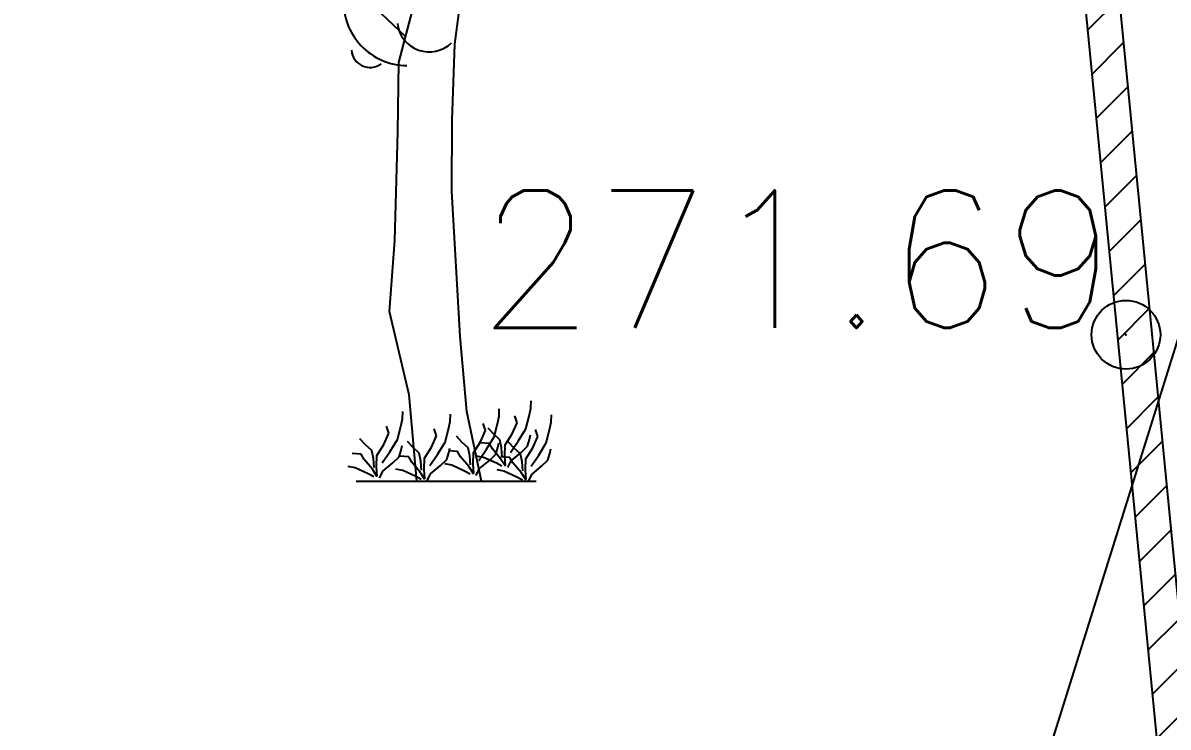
# Model space of a CAD drawing. Header units: millimetres. Extents: x 524954 to 526204, y 9523489 to 9524010.
# Drawn here: x 525465.55 to 525473.87, y 9523569.24 to 9523574.36 of the extents above; entities that cross this region are included whole.
import ezdxf
from ezdxf import colors
from ezdxf.entities.mleader import LeaderData, LeaderLine
from ezdxf.enums import TextEntityAlignment as Align
from ezdxf.math import Vec2, Vec3

# ---------------------------------------------------------------- set-up
doc = ezdxf.new("R2010")
doc.units = ezdxf.units.MM
doc.header["$PDMODE"] = 32
doc.header["$PDSIZE"] = 0.5
doc.linetypes.add('ACAD_ISO12W100', pattern=[21, 12, -3, 0, -3, 0, -3])
for name, color, linetype in [('Arbre', 34, 'ACAD_ISO12W100'), ('Cloture', 7, 'Continuous'), ('ETQ IMPAIR', 7, 'Continuous'), ('ETQ PAIR', 7, 'Continuous'), ('Murs', 1, 'Continuous'), ('TopoAlt', 3, 'Continuous'), ('TOPOJIS', 7, 'Continuous')]:
    doc.layers.add(name, color=color, linetype=linetype)
doc.styles.add('Simplex 1.0', font='Simplex.shx', dxfattribs={"width": 0.99, "height": 1})
doc.styles.get("Standard").update_dxf_attribs({"font": 'arial.ttf'})

# ---------------------------------------------------------------- blocks, each defined once
blk = doc.blocks.new('TCPOINT M')
at = {"color": 0}
blk.add_point((0, 0), dxfattribs=at)
at = {"layer": 'TopoAlt', "style": 'Simplex 1.0', "width": 0.99}
blk.add_attdef('ALT', (0.15, 0.15), '', height=1, dxfattribs=at)
blk = doc.blocks.new('v088')
at = {"linetype": 'Continuous'}
for p, q in [((-0.2941, 3.234), (-0.6849, 3.6045)), ((0.064, 3.1786), (0.1177, 3.584)), ((-0.3436, 3.0457), (-0.2169, 3.5272)), ((0.0445, 2.6247), (0.064, 3.1786)), ((-0.3518, 2.5418), (-0.3436, 3.0457)), ((0.0429, 2.1085), (0.0445, 2.6247)), ((-0.3726, 1.7516), (-0.3518, 2.5418)), ((0.1022, 1.0525), (0.0429, 2.1085)), ((-0.4115, 1.2346), (-0.3726, 1.7516)), ((-0.2683, 0.6281), (-0.4115, 1.2346)), ((0.151, 0.5063), (0.1022, 1.0525)), ((-0.2127, 0), (-0.2683, 0.6281)), ((0.2565, 0), (0.151, 0.5063)), ((-0.6539, 0), (0.6539, 0))]:
    blk.add_line(p, q, dxfattribs=at)
at = {"color": 3, "linetype": 'Continuous'}
for p, q in [((0.6155, 0.5313), (0.6179, 0.5842)), ((-0.3173, 0.4544), (-0.3149, 0.5073)), ((0.3847, 0.4736), (0.3871, 0.5265)), ((0.6034, 0.4736), (0.6155, 0.5313)), ((-0.3294, 0.3967), (-0.3173, 0.4544)), ((0.0168, 0.3774), (0.0288, 0.4351)), ((0.0288, 0.4351), (0.0313, 0.488)), ((0.2861, 0.3678), (0.2693, 0.4183)), ((0.3726, 0.4159), (0.3847, 0.4736)), ((0.4808, 0.3438), (0.5169, 0.4255)), ((0.5169, 0.4255), (0.5001, 0.476)), ((0.5794, 0.3798), (0.6034, 0.4736)), ((0.7525, 0.3726), (0.7645, 0.4303)), ((0.7645, 0.4303), (0.7669, 0.4832)), ((-0.452, 0.2669), (-0.4159, 0.3486)), ((-0.4159, 0.3486), (-0.4327, 0.3991)), ((-0.3534, 0.3029), (-0.3294, 0.3967)), ((-0.0697, 0.3294), (-0.0865, 0.3798)), ((-0.0072, 0.2837), (0.0168, 0.3774)), ((0.25, 0.2861), (0.2861, 0.3678)), ((0.3462, 0.3414), (0.3053, 0.3847)), ((0.3919, 0.3005), (0.3462, 0.3414)), ((0.3486, 0.3221), (0.3726, 0.4159)), ((0.4303, 0.2645), (0.4808, 0.3438)), ((0.5241, 0.2909), (0.5794, 0.3798)), ((0.6058, 0.3029), (0.6131, 0.3366)), ((0.6659, 0.3246), (0.6491, 0.375)), ((0.7285, 0.2789), (0.7525, 0.3726)), ((-0.5866, 0.2645), (-0.6275, 0.3077)), ((-0.5409, 0.2236), (-0.5866, 0.2645)), ((-0.5025, 0.1875), (-0.452, 0.2669)), ((-0.4087, 0.214), (-0.3534, 0.3029)), ((-0.327, 0.226), (-0.3197, 0.2596)), ((-0.2404, 0.2452), (-0.2813, 0.2885)), ((-0.1058, 0.2476), (-0.0697, 0.3294)), ((-0.0625, 0.1947), (-0.0072, 0.2837)), ((0.1154, 0.2837), (0.0745, 0.327)), ((0.1611, 0.2428), (0.1154, 0.2837)), ((0.1995, 0.2068), (0.25, 0.2861)), ((0.3149, 0.2741), (0.25, 0.2789)), ((0.2933, 0.2332), (0.3486, 0.3221)), ((0.3366, 0.2356), (0.3149, 0.2741)), ((0.375, 0.2452), (0.3823, 0.2789)), ((0.4039, 0.2428), (0.3919, 0.3005)), ((0.4279, 0.1827), (0.4303, 0.2645)), ((0.4953, 0.2404), (0.4544, 0.2837)), ((0.4688, 0.2092), (0.5241, 0.2909)), ((0.5457, 0.2092), (0.5914, 0.2548)), ((0.5914, 0.2548), (0.6058, 0.3029)), ((0.6299, 0.2428), (0.6659, 0.3246)), ((0.6732, 0.1899), (0.7285, 0.2789)), ((-0.6179, 0.1971), (-0.6828, 0.2019)), ((-0.5962, 0.1587), (-0.6179, 0.1971)), ((-0.5289, 0.1659), (-0.5409, 0.2236)), ((-0.5049, 0.1058), (-0.5025, 0.1875)), ((-0.464, 0.1322), (-0.4087, 0.214)), ((-0.3871, 0.1322), (-0.3414, 0.1779)), ((-0.3414, 0.1779), (-0.327, 0.226)), ((-0.2717, 0.1779), (-0.3366, 0.1827)), ((-0.25, 0.1394), (-0.2717, 0.1779)), ((-0.1947, 0.2043), (-0.2404, 0.2452)), ((-0.1827, 0.1467), (-0.1947, 0.2043)), ((-0.1587, 0.0865), (-0.1563, 0.1683)), ((-0.1563, 0.1683), (-0.1058, 0.2476)), ((-0.1178, 0.113), (-0.0625, 0.1947)), ((0.0048, 0.1587), (0.0192, 0.2068)), ((0.0192, 0.2068), (0.0264, 0.2404)), ((0.0841, 0.2164), (0.0192, 0.2212)), ((0.1058, 0.1779), (0.0841, 0.2164)), ((0.1659, 0.1058), (0.1058, 0.1779)), ((0.1731, 0.1851), (0.1611, 0.2428)), ((0.1779, 0.1178), (0.1731, 0.1851)), ((0.1971, 0.125), (0.1995, 0.2068)), ((0.2717, 0.1731), (0.2212, 0.1827)), ((0.238, 0.1515), (0.2933, 0.2332)), ((0.3654, 0.1298), (0.2717, 0.1731)), ((0.3149, 0.1515), (0.3606, 0.1971)), ((0.3967, 0.1635), (0.3366, 0.2356)), ((0.3606, 0.1971), (0.375, 0.2452)), ((0.464, 0.1731), (0.3991, 0.1779)), ((0.4087, 0.1755), (0.4039, 0.2428)), ((0.4327, 0.113), (0.4279, 0.1827)), ((0.4856, 0.1346), (0.464, 0.1731)), ((0.4736, 0.1491), (0.5457, 0.2092)), ((0.5409, 0.1995), (0.4953, 0.2404)), ((0.5529, 0.1418), (0.5409, 0.1995)), ((0.5794, 0.1635), (0.6299, 0.2428)), ((0.6179, 0.1082), (0.6732, 0.1899)), ((0.7405, 0.1539), (0.7549, 0.2019)), ((0.7549, 0.2019), (0.7621, 0.2356)), ((-0.6611, 0.0962), (-0.7116, 0.1058)), ((-0.5674, 0.0529), (-0.6611, 0.0962)), ((-0.5361, 0.0865), (-0.5962, 0.1587)), ((-0.5001, 0.0313), (-0.5361, 0.0865)), ((-0.5241, 0.0986), (-0.5289, 0.1659)), ((-0.5001, 0.0361), (-0.5049, 0.1058)), ((-0.4592, 0.0721), (-0.3871, 0.1322)), ((-0.3149, 0.0769), (-0.3654, 0.0865)), ((-0.1899, 0.0673), (-0.25, 0.1394)), ((-0.1779, 0.0793), (-0.1827, 0.1467)), ((-0.1539, 0.0168), (-0.1587, 0.0865)), ((-0.113, 0.0529), (-0.0409, 0.113)), ((-0.0409, 0.113), (0.0048, 0.1587)), ((0.0409, 0.1154), (-0.0096, 0.125)), ((0.1346, 0.0721), (0.0409, 0.1154)), ((0.2019, 0.0505), (0.1659, 0.1058)), ((0.2019, 0.0553), (0.1971, 0.125)), ((0.2188, 0.0409), (0.2428, 0.0914)), ((0.2428, 0.0914), (0.3149, 0.1515)), ((0.4063, 0.1082), (0.3654, 0.1298)), ((0.4327, 0.1082), (0.3967, 0.1635)), ((0.4496, 0.0986), (0.4736, 0.1491)), ((0.5457, 0.0625), (0.4856, 0.1346)), ((0.5578, 0.0745), (0.5529, 0.1418)), ((0.577, 0.0817), (0.5794, 0.1635)), ((0.6227, 0.0481), (0.6948, 0.1082)), ((0.6948, 0.1082), (0.7405, 0.1539)), ((-0.5265, 0.0313), (-0.5674, 0.0529)), ((-0.4832, 0.0216), (-0.4592, 0.0721)), ((-0.2212, 0.0337), (-0.3149, 0.0769)), ((-0.1803, 0.012), (-0.2212, 0.0337)), ((-0.1539, 0.012), (-0.1899, 0.0673)), ((-0.137, 0.0024), (-0.113, 0.0529)), ((0.1755, 0.0505), (0.1346, 0.0721)), ((0.4207, 0.0721), (0.3702, 0.0817)), ((0.5145, 0.0288), (0.4207, 0.0721)), ((0.5554, 0.0072), (0.5145, 0.0288)), ((0.5818, 0.0072), (0.5457, 0.0625)), ((0.5818, 0.012), (0.577, 0.0817)), ((0.5986, -0.0024), (0.6227, 0.0481))]:
    blk.add_line(p, q, dxfattribs=at)
for centre, major_axis, start_param, end_param in [((-0.2796, 3.4886), (0.3298, 0.3298), 2.307735, 3.914618), ((-0.1231, 3.3539), (0.1641, 0.1641), 2.463212, 4.701636), ((-0.5529, 3.1452), (0.0964, 0.0964), 2.435534, 4.557933)]:
    blk.add_ellipse(centre, major_axis=major_axis, ratio=1, start_param=start_param, end_param=end_param, dxfattribs=at)

msp = doc.modelspace()

# ---------------------------------------------------------------- hatches: boundary and pattern name
at = {"layer": 'Murs'}
h = msp.add_hatch(dxfattribs=at)
h.set_pattern_fill('_U', color=256, scale=0.25, angle=45, style=0, pattern_type=0)
h.set_pattern_definition([(45, (0, 0), (-0.1767766952966, 0.1767766952966), [])])
h.paths.add_polyline_path([(525471.551, 9523592.1144), (525474.7233, 9523559.5661), (525475.0273, 9523556.2365), (525481.4698, 9523557.217), (525489.9317, 9523558.3792), (525511.4346, 9523561.6913), (525536.899, 9523564.7629), (525535.7686, 9523571.3966), (525534.4253, 9523578.6512), (525532.858, 9523588.0038), (525530.8794, 9523597.346), (525530.1209, 9523604.9498), (525501.9227, 9523601.162), (525501.956, 9523600.9143), (525529.8978, 9523604.6676), (525530.632, 9523597.3076), (525532.6123, 9523587.9572), (525534.1791, 9523578.6078), (525535.5224, 9523571.3528), (525536.6085, 9523564.9796), (525511.4006, 9523561.939), (525489.8956, 9523558.6266), (525481.434, 9523557.4644), (525475.2521, 9523556.5236), (525474.9722, 9523559.5896), (525471.7998, 9523592.1387)])

# ---------------------------------------------------------------- linework, layer by layer
at = {"layer": 'Cloture', "flags": 128}
for points in [[(525471.551, 9523592.1144), (525474.7233, 9523559.5661), (525475.0273, 9523556.2365), (525481.4698, 9523557.217), (525489.9317, 9523558.3792), (525511.4346, 9523561.6913), (525536.899, 9523564.7629), (525535.7686, 9523571.3966), (525534.4253, 9523578.6512), (525532.858, 9523588.0038), (525530.8794, 9523597.346), (525530.1209, 9523604.9498), (525501.9227, 9523601.162), (525501.9227, 9523601.162), (525501.9227, 9523601.162), (525501.9227, 9523601.162)], [(525471.7998, 9523592.1387), (525474.9722, 9523559.5896), (525475.2521, 9523556.5236), (525481.434, 9523557.4644), (525489.8956, 9523558.6266), (525511.4006, 9523561.939), (525536.6085, 9523564.9796), (525535.5224, 9523571.3528), (525534.1791, 9523578.6078), (525532.6123, 9523587.9572), (525530.632, 9523597.3076), (525529.8978, 9523604.6676), (525501.956, 9523600.9143)]]:
    msp.add_lwpolyline(points, dxfattribs=at)

# ---------------------------------------------------------------- block references
at = {"layer": 'Arbre'}
msp.add_blockref('v088', (525468.6226, 9523571.0259), dxfattribs=at)
at = {"layer": 'TOPOJIS'}
ref = msp.add_blockref('TCPOINT M', (525473.5659, 9523572.0908, 271.69), dxfattribs=at)
ref.add_attrib('ALT', '271.69', dxfattribs={"layer": 'TopoAlt', "height": 1, "style": 'Simplex 1.0', "width": 0.99}).set_placement((525473.5159, 9523572.1408, 271.69), align=Align.RIGHT)

# ---------------------------------------------------------------- next in the draw order: leaders
at = {"layer": 'ETQ IMPAIR'}
ml = msp.add_multileader_mtext('Standard', dxfattribs=at)
ml.set_content('Bretelle de sortie', color=256)
ml.set_leader_properties()
ml.build(insert=Vec2(0, 0))
ml.multileader.update_dxf_attribs({"has_text_frame": 1, "dogleg_length": 2.5, "arrow_head_size": 3.5})
ctx = ml.context
ctx.base_point, ctx.char_height, ctx.arrow_head_size, ctx.landing_gap_size, ctx.plane_origin, ctx.plane_x_axis, ctx.plane_y_axis = Vec3(525474.1516, 9523564.5654), 3.5, 3.5, 0.8, Vec3(525502.4293, 9523493.0548), Vec3(0.864942, -0.501872), Vec3(0.501872, 0.864942)
ctx.text_align_type = 1
notes = []
notes.append((ctx, [(1, (1, 1, 0), (525471.9893, 9523565.82), (0.864942, -0.501872), 2.5, [(0, [(525489.2386, 9523620.9475)], 0, [])])]))
ctx.mtext.insert, ctx.mtext.text_direction, ctx.mtext.rotation, ctx.mtext.alignment, ctx.mtext.flow_direction = Vec3(525491.3611, 9523556.6362), Vec3(0.864942, -0.501872), 5.757423, 2, 5
ctx.mtext.has_bg_fill, ctx.mtext.bg_color, ctx.mtext.bg_scale_factor, ctx.mtext.bg_transparency, ctx.mtext.use_window_bg_color = 1, -1027028792, 1.5, 0, 1
for ctx, leaders in notes:
    for number, flags, end, landing, length, lines in leaders:
        leader = LeaderData()
        leader.index, (leader.has_last_leader_line, leader.has_dogleg_vector, leader.attachment_direction) = number, flags
        leader.last_leader_point, leader.dogleg_vector, leader.dogleg_length = Vec3(end), Vec3(landing), length
        for number, points, colour, breaks in lines:
            line = LeaderLine()
            line.index, line.vertices, line.color, line.breaks = number, Vec3.list(points), colors.encode_raw_color(colour), breaks
            leader.lines.append(line)
        ctx.leaders.append(leader)

# ---------------------------------------------------------------- next in the draw order: leaders
at = {"layer": 'ETQ PAIR'}
ml = msp.add_multileader_mtext('Standard', dxfattribs=at)
ml.set_content('Bretelle de sortie', color=256)
ml.set_leader_properties()
ml.build(insert=Vec2(0, 0))
ml.multileader.update_dxf_attribs({"has_text_frame": 1, "dogleg_length": 2.5, "arrow_head_size": 3.5})
ctx = ml.context
ctx.base_point, ctx.char_height, ctx.arrow_head_size, ctx.landing_gap_size, ctx.plane_origin, ctx.plane_x_axis, ctx.plane_y_axis = Vec3(525467.9026, 9523544.2721), 3.5, 3.5, 0.8, Vec3(525502.4293, 9523493.0548), Vec3(0.940159, 0.340735), Vec3(-0.340735, 0.940159)
ctx.text_align_type = 1
notes = []
notes.append((ctx, [(0, (1, 1, 0), (525505.7246, 9523557.9797), (-0.940159, -0.340735), 2.5, [(0, [(525489.2386, 9523620.9475)], 0, [])])]))
ctx.mtext.insert, ctx.mtext.text_direction, ctx.mtext.rotation, ctx.mtext.alignment, ctx.mtext.flow_direction = Vec3(525485.0324, 9523552.3722), Vec3(0.940159, 0.340735), 0.347698, 2, 5
ctx.mtext.has_bg_fill, ctx.mtext.bg_color, ctx.mtext.bg_scale_factor, ctx.mtext.bg_transparency, ctx.mtext.use_window_bg_color = 1, -1027028792, 1.5, 0, 1
for ctx, leaders in notes:
    for number, flags, end, landing, length, lines in leaders:
        leader = LeaderData()
        leader.index, (leader.has_last_leader_line, leader.has_dogleg_vector, leader.attachment_direction) = number, flags
        leader.last_leader_point, leader.dogleg_vector, leader.dogleg_length = Vec3(end), Vec3(landing), length
        for number, points, colour, breaks in lines:
            line = LeaderLine()
            line.index, line.vertices, line.color, line.breaks = number, Vec3.list(points), colors.encode_raw_color(colour), breaks
            leader.lines.append(line)
        ctx.leaders.append(leader)

doc.saveas('drawing.dxf')
